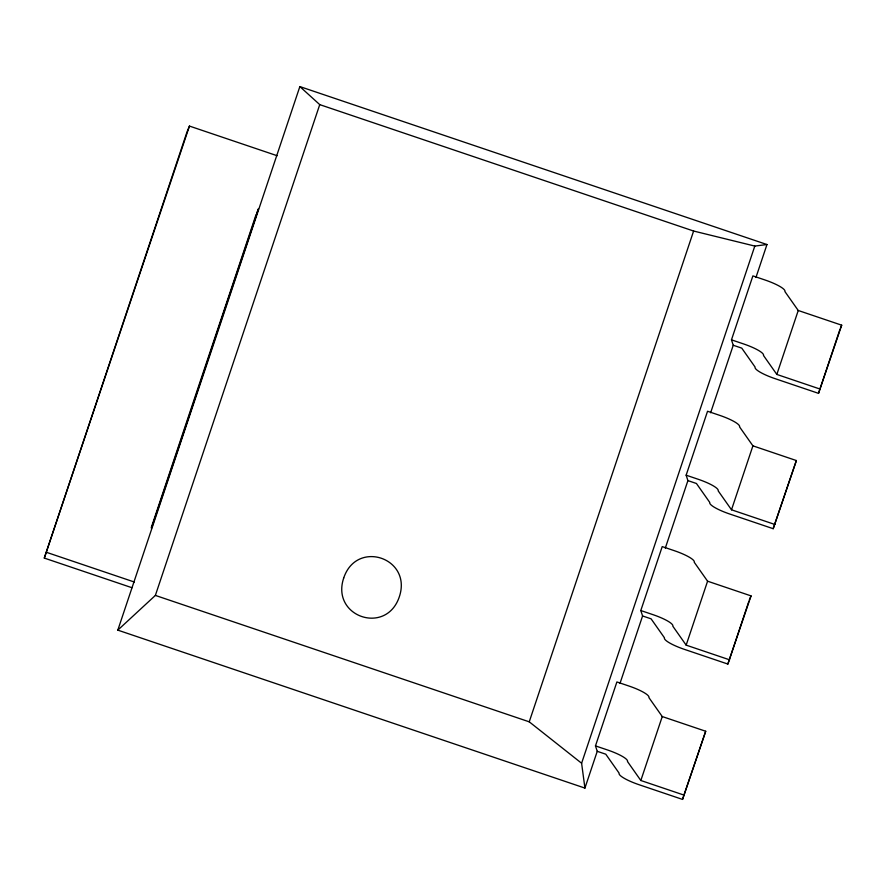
<?xml version="1.0" encoding="UTF-8"?>
<svg xmlns="http://www.w3.org/2000/svg" width="886" height="886" viewBox="0 0 886 886"><rect width="100%" height="100%" fill="white"/><g stroke="black" fill="none" stroke-linecap="round" stroke-linejoin="round"><path stroke-width="1.33" d="M131.992 587.728L44.3 558.08L187.079 131.77L189.46 126.078L277.152 155.726M44.3 558.08L189.46 126.078M151.251 527.624L256.132 214.445M151.44 528.477L258.513 208.753L256.608 213.304M597.242 751.317L605.769 754.196L619.115 773.157A22.936 4.563 18.5 0 0 639.072 784.719L682.53 799.416L705.71 731.249L662.252 716.553L648.906 697.592A22.936 4.563 18.5 0 0 628.949 686.03L616.889 681.954L595.47 745.901L597.242 751.317L584.926 788.086L117.816 630.134L299.856 86.584L766.966 244.536L755.935 277.506M117.816 630.134L155.371 595.414L319.746 104.626L299.856 86.584M584.926 788.086L581.604 763.245L529.241 721.824L693.616 231.036L754.806 246.075L766.966 244.536M581.604 763.245L754.806 246.075M640.799 610.543L662.219 546.596L674.279 550.671A22.936 4.563 18.5 0 1 694.236 562.245L707.582 581.194L751.04 595.89L727.86 664.057L684.402 649.36A22.936 4.563 18.5 0 1 664.445 637.798L651.099 618.838L642.583 615.958L640.799 610.543L652.86 614.618A22.936 4.563 18.5 0 1 672.817 626.192L686.163 645.141L729.621 659.837M686.141 475.195L707.549 411.248L719.609 415.324A22.936 4.563 18.5 0 1 739.566 426.886L752.912 445.846L796.37 460.543L773.19 528.698L729.732 514.013A22.936 4.563 18.5 0 1 709.775 502.451L696.429 483.49L687.913 480.611L686.141 475.195L698.19 479.271A22.936 4.563 18.5 0 1 718.158 490.833L731.504 509.793L774.951 524.49M731.471 339.836L752.89 275.889L764.939 279.965A22.936 4.563 18.5 0 1 784.896 291.538L798.242 310.488L841.7 325.184L818.52 393.351L775.062 378.654A22.936 4.563 18.5 0 1 755.105 367.092L741.759 348.132L733.243 345.252L731.471 339.836L743.52 343.912A22.936 4.563 18.5 0 1 763.488 355.485L776.834 374.435L820.281 389.131M619.967 683.471L642.583 615.958M665.297 548.124L687.913 480.611M710.627 412.765L733.243 345.252M684.291 795.196L640.833 780.5L662.252 716.553M686.163 645.141L707.582 581.194M731.504 509.793L752.912 445.846M776.834 374.435L798.242 310.488M682.53 799.416L705.71 731.249M727.86 664.057L748.836 601.417M773.19 528.698L796.37 460.543M818.52 393.351L839.939 329.404M840.371 328.352L841.7 325.184M749.268 600.11L751.04 595.89M319.746 104.626L693.616 231.036M46.681 552.388L134.373 582.036M155.371 595.414L529.241 721.824M595.47 745.901L607.53 749.977A22.936 4.563 18.5 0 1 627.487 761.539L640.833 780.5M343.713 577.982C330.644 616.734 386.307 635.705 399.331 596.787C412.4 558.036 356.737 539.065 343.713 577.982"/></g></svg>
